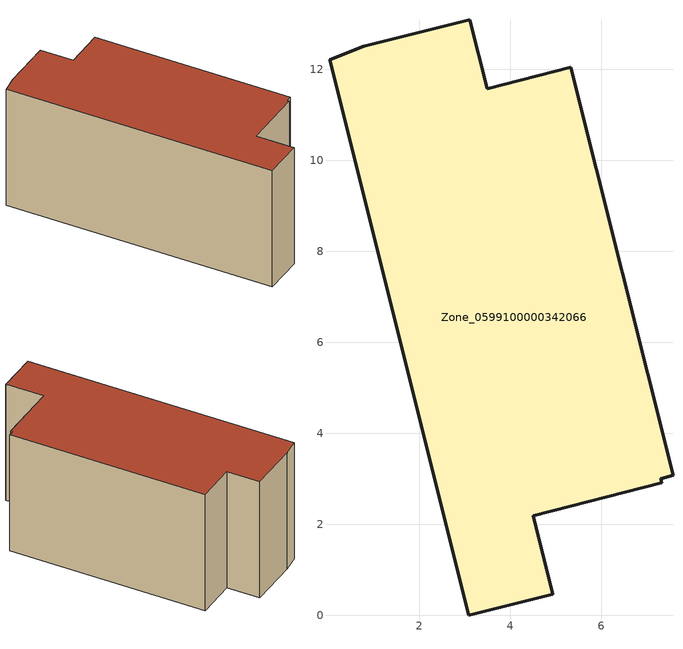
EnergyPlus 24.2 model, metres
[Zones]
Zone_0599100000342066
 floor ground (C_G): 7.33,2.91 4.5,2.19 4.93,0.46 3.09,0 0.03,12.21 0.78,12.51 3.11,13.09 3.49,11.57 5.33,12.04 7.58,3.08 7.3,3 z0
 wall outside (C_F): 0.03,12.21 3.09,0 4.93,0.46 4.5,2.19 7.33,2.91 7.3,3 7.58,3.08 5.33,12.04 3.49,11.57 3.11,13.09 0.78,12.51 0.03,12.21 z0:5.87
 roof outside (C_R): 4.5,2.19 7.33,2.91 7.3,3 7.58,3.08 5.33,12.04 3.49,11.57 3.11,13.09 0.78,12.51 0.03,12.21 3.09,0 4.93,0.46 z5.87
[BUILDING]
Pand.0599100000342066: North Axis=0; Terrain=City; Loads Convergence Tolerance Value=0.04; Temperature Convergence Tolerance Value=0.4; Solar Distribution=FullExterior; Maximum Number of Warmup Days=25; Minimum Number of Warmup Days=1
[Site:Location]
Rotterdam.The.Hague.AP_ZH_NLD Design_Conditions: Latitude=51.96; Longitude=4.45; Time Zone=1; Elevation=-4.5
[SITE:GROUNDTEMPERATURE:BUILDINGSURFACE]
18, 18, 18, 18, 18, 18, 18, 18, 18, 18, 18, 18
[MATERIAL] Thermal Absorptance=0.9; Solar Absorptance=0.7; Visible Absorptance=0.7
Name | Roughness | Thickness | Conductivity | Density | Specific Heat
G.TI.1992-2005 | MediumSmooth | 0.15 | 0.06 | 540 | 1210
F.TI.1992-2005 | Rough | 0.3 | 0.12 | 1920 | 840
R.TI.1992-2005 | MediumRough | 0.2 | 0.08 | 1500 | 1000
[CONSTRUCTION]
C_G: G.TI.1992-2005
C_F: F.TI.1992-2005
C_R: R.TI.1992-2005
[ZONE]
Zone_0599100000342066: Type=1; Multiplier=1; Ceiling Height=Autocalculate; Volume=Autocalculate; Floor Area=autocalculate; Part of Total Floor Area=Yes
[ZONEINFILTRATION:DESIGNFLOWRATE]
Infil_Zone_0599100000342066: Zone or ZoneList or Space or SpaceList=Zone_0599100000342066; Schedule=AlwaysOn; Design Flow Rate Calculation Method=Flow/Area; Flow Rate per Floor Area=0.0015; Constant Term Coefficient=1; Temperature Term Coefficient=0; Velocity Term Coefficient=0; Velocity Squared Term Coefficient=0
[HVACTEMPLATE:ZONE:IDEALLOADSAIRSYSTEM]
Zone_0599100000342066: Maximum Heating Supply Air Temperature=50; Minimum Cooling Supply Air Temperature=13; Maximum Heating Supply Air Humidity Ratio=0.0156; Minimum Cooling Supply Air Humidity Ratio=0.0077; Heating Limit=NoLimit; Cooling Limit=NoLimit; Dehumidification Control Type=ConstantSensibleHeatRatio; Cooling Sensible Heat Ratio=0.7; Dehumidification Setpoint=60; Humidification Control Type=None; Humidification Setpoint=30; Outdoor Air Method=None; Outdoor Air Flow Rate per Person=0.00944; Outdoor Air Flow Rate per Zone Floor Area=0; Outdoor Air Flow Rate per Zone=0; Demand Controlled Ventilation Type=None; Outdoor Air Economizer Type=NoEconomizer; Heat Recovery Type=None; Sensible Heat Recovery Effectiveness=0.7; Latent Heat Recovery Effectiveness=0.65
[ZONECONTROL:THERMOSTAT]
ThermostatControl_Zone_0599100000342066: Zone or ZoneList=Zone_0599100000342066; Control Type Schedule=DualSetpointControlType; Control 1=Thermostat_Zone_0599100000342066; Temperature Difference Between Cutout And Setpoint=0
[THERMOSTATSETPOINT:DUALSETPOINT]
Thermostat_Zone_0599100000342066: Heating Setpoint Temperature Schedule=HeatingSetpoint_Zone_0599100000342066; Cooling Setpoint Temperature Schedule=CoolingSetpoint_Zone_0599100000342066
[SCHEDULE:COMPACT]
HeatingSetpoint_Zone_0599100000342066: Through: 12/31, For: AllDays, Until: 24:00, 21
CoolingSetpoint_Zone_0599100000342066: Through: 12/31, For: AllDays, Until: 24:00, 24
DualSetpointControlType: Through: 12/31, For: AllDays, Until: 24:00, 4
AlwaysOn: Through: 12/31, For: AllDays, Until: 24:00, 1
